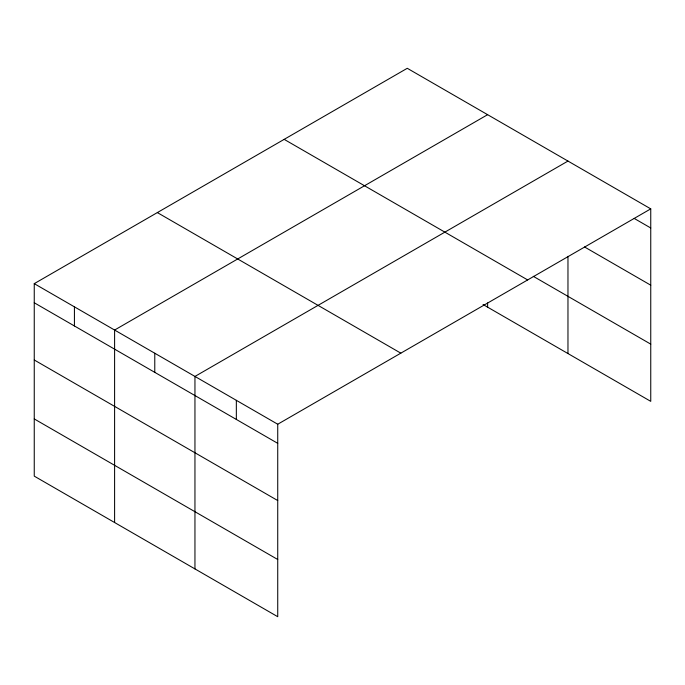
<?xml version="1.0" encoding="UTF-8"?>
<svg xmlns="http://www.w3.org/2000/svg" width="685" height="685" viewBox="0 0 685 685"><rect width="100%" height="100%" fill="white"/><g stroke="black" fill="none" stroke-linecap="round" stroke-linejoin="round"><path stroke-width="1.03" d="M34.25 283.65L277.733 424.229L277.733 616.706L34.25 476.135L34.25 283.65L407.267 68.294L650.75 208.865L650.75 401.35L483.053 304.525M487.617 114.686L114.6 330.042L114.6 522.527M567.968 161.069L194.951 376.433L194.951 568.91M277.733 424.229L650.75 208.865M634.19 218.421L650.75 227.985M584.528 246.96L650.75 285.191M533.272 276.312L650.75 344.135M284.172 139.363L527.655 279.934M157.344 212.581L400.828 353.16M34.25 302.77L277.733 443.341M34.25 359.985L277.733 500.555M34.25 418.929L277.733 559.499M567.968 256.344L567.968 353.554M487.617 302.924L487.617 307.163M236.342 400.331L236.342 419.451M154.776 353.237L154.776 372.357M74.425 306.846L74.425 325.966"/></g></svg>
